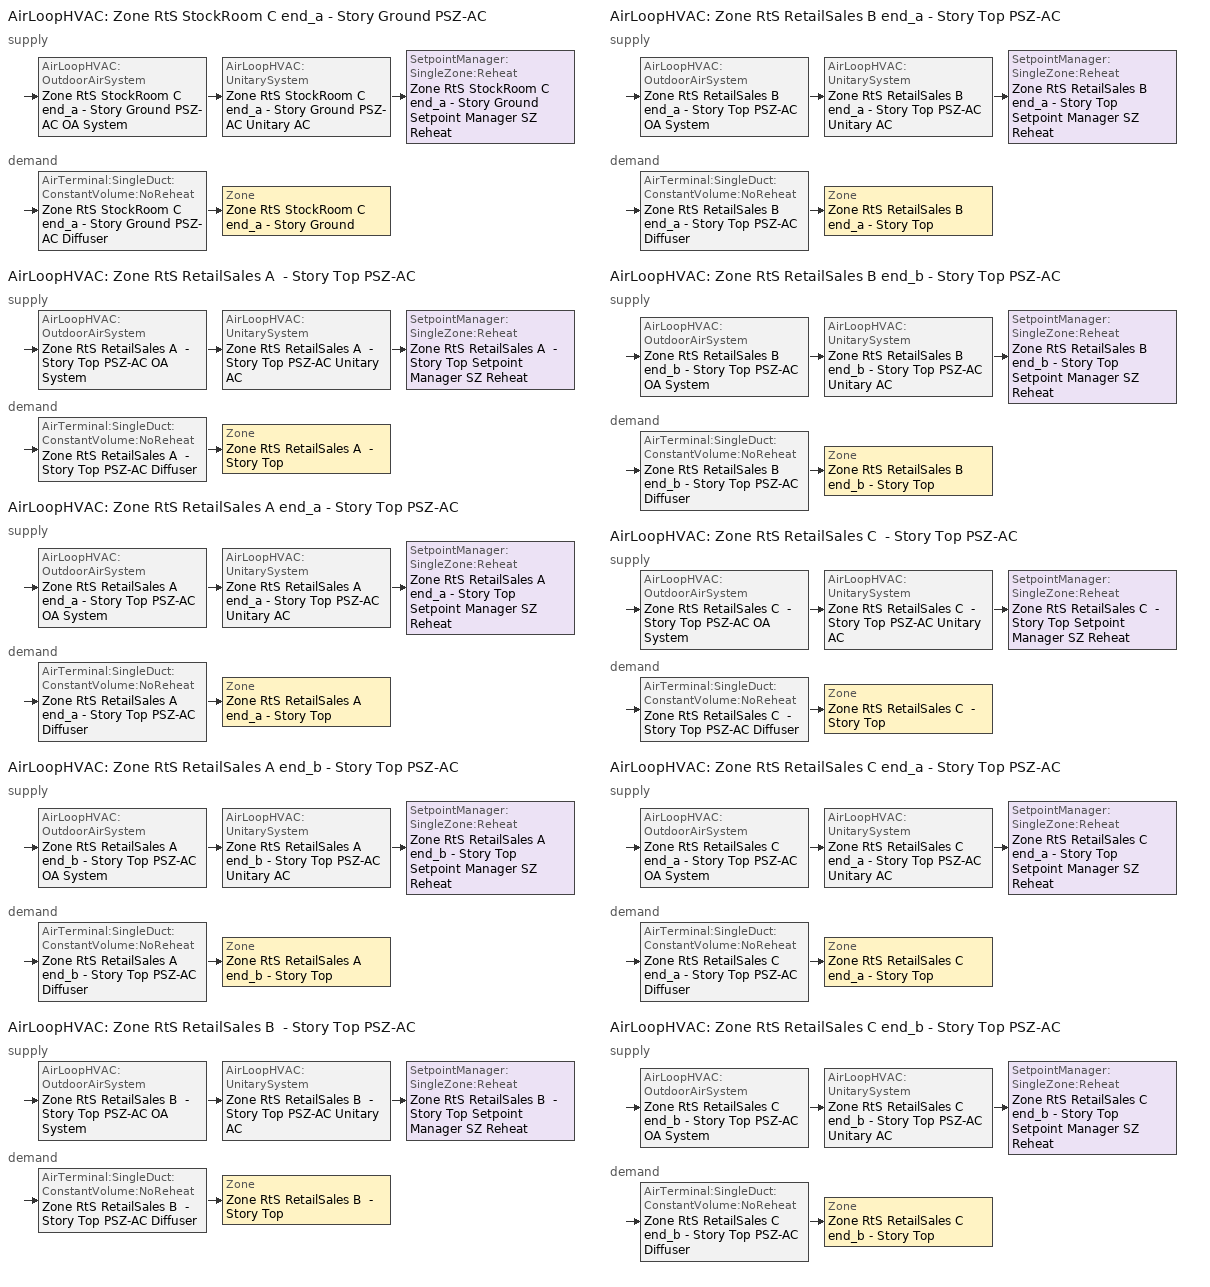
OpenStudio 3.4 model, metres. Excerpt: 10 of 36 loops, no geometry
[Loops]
AirLoopHVAC 'Zone RtS StockRoom C end_a - Story Ground PSZ-AC'
 supply: AirLoopHVAC:OutdoorAirSystem 'Zone RtS StockRoom C end_a - Story Ground PSZ-AC OA System' > AirLoopHVAC:UnitarySystem 'Zone RtS StockRoom C end_a - Story Ground PSZ-AC Unitary AC' > SetpointManager:SingleZone:Reheat 'Zone RtS StockRoom C end_a - Story Ground Setpoint Manager SZ Reheat'
 demand: AirTerminal:SingleDuct:ConstantVolume:NoReheat 'Zone RtS StockRoom C end_a - Story Ground PSZ-AC Diffuser' > Zone 'Zone RtS StockRoom C end_a - Story Ground'
AirLoopHVAC 'Zone RtS RetailSales A  - Story Top PSZ-AC'
 supply: AirLoopHVAC:OutdoorAirSystem 'Zone RtS RetailSales A  - Story Top PSZ-AC OA System' > AirLoopHVAC:UnitarySystem 'Zone RtS RetailSales A  - Story Top PSZ-AC Unitary AC' > SetpointManager:SingleZone:Reheat 'Zone RtS RetailSales A  - Story Top Setpoint Manager SZ Reheat'
 demand: AirTerminal:SingleDuct:ConstantVolume:NoReheat 'Zone RtS RetailSales A  - Story Top PSZ-AC Diffuser' > Zone 'Zone RtS RetailSales A  - Story Top'
AirLoopHVAC 'Zone RtS RetailSales A end_a - Story Top PSZ-AC'
 supply: AirLoopHVAC:OutdoorAirSystem 'Zone RtS RetailSales A end_a - Story Top PSZ-AC OA System' > AirLoopHVAC:UnitarySystem 'Zone RtS RetailSales A end_a - Story Top PSZ-AC Unitary AC' > SetpointManager:SingleZone:Reheat 'Zone RtS RetailSales A end_a - Story Top Setpoint Manager SZ Reheat'
 demand: AirTerminal:SingleDuct:ConstantVolume:NoReheat 'Zone RtS RetailSales A end_a - Story Top PSZ-AC Diffuser' > Zone 'Zone RtS RetailSales A end_a - Story Top'
AirLoopHVAC 'Zone RtS RetailSales A end_b - Story Top PSZ-AC'
 supply: AirLoopHVAC:OutdoorAirSystem 'Zone RtS RetailSales A end_b - Story Top PSZ-AC OA System' > AirLoopHVAC:UnitarySystem 'Zone RtS RetailSales A end_b - Story Top PSZ-AC Unitary AC' > SetpointManager:SingleZone:Reheat 'Zone RtS RetailSales A end_b - Story Top Setpoint Manager SZ Reheat'
 demand: AirTerminal:SingleDuct:ConstantVolume:NoReheat 'Zone RtS RetailSales A end_b - Story Top PSZ-AC Diffuser' > Zone 'Zone RtS RetailSales A end_b - Story Top'
AirLoopHVAC 'Zone RtS RetailSales B  - Story Top PSZ-AC'
 supply: AirLoopHVAC:OutdoorAirSystem 'Zone RtS RetailSales B  - Story Top PSZ-AC OA System' > AirLoopHVAC:UnitarySystem 'Zone RtS RetailSales B  - Story Top PSZ-AC Unitary AC' > SetpointManager:SingleZone:Reheat 'Zone RtS RetailSales B  - Story Top Setpoint Manager SZ Reheat'
 demand: AirTerminal:SingleDuct:ConstantVolume:NoReheat 'Zone RtS RetailSales B  - Story Top PSZ-AC Diffuser' > Zone 'Zone RtS RetailSales B  - Story Top'
AirLoopHVAC 'Zone RtS RetailSales B end_a - Story Top PSZ-AC'
 supply: AirLoopHVAC:OutdoorAirSystem 'Zone RtS RetailSales B end_a - Story Top PSZ-AC OA System' > AirLoopHVAC:UnitarySystem 'Zone RtS RetailSales B end_a - Story Top PSZ-AC Unitary AC' > SetpointManager:SingleZone:Reheat 'Zone RtS RetailSales B end_a - Story Top Setpoint Manager SZ Reheat'
 demand: AirTerminal:SingleDuct:ConstantVolume:NoReheat 'Zone RtS RetailSales B end_a - Story Top PSZ-AC Diffuser' > Zone 'Zone RtS RetailSales B end_a - Story Top'
AirLoopHVAC 'Zone RtS RetailSales B end_b - Story Top PSZ-AC'
 supply: AirLoopHVAC:OutdoorAirSystem 'Zone RtS RetailSales B end_b - Story Top PSZ-AC OA System' > AirLoopHVAC:UnitarySystem 'Zone RtS RetailSales B end_b - Story Top PSZ-AC Unitary AC' > SetpointManager:SingleZone:Reheat 'Zone RtS RetailSales B end_b - Story Top Setpoint Manager SZ Reheat'
 demand: AirTerminal:SingleDuct:ConstantVolume:NoReheat 'Zone RtS RetailSales B end_b - Story Top PSZ-AC Diffuser' > Zone 'Zone RtS RetailSales B end_b - Story Top'
AirLoopHVAC 'Zone RtS RetailSales C  - Story Top PSZ-AC'
 supply: AirLoopHVAC:OutdoorAirSystem 'Zone RtS RetailSales C  - Story Top PSZ-AC OA System' > AirLoopHVAC:UnitarySystem 'Zone RtS RetailSales C  - Story Top PSZ-AC Unitary AC' > SetpointManager:SingleZone:Reheat 'Zone RtS RetailSales C  - Story Top Setpoint Manager SZ Reheat'
 demand: AirTerminal:SingleDuct:ConstantVolume:NoReheat 'Zone RtS RetailSales C  - Story Top PSZ-AC Diffuser' > Zone 'Zone RtS RetailSales C  - Story Top'
AirLoopHVAC 'Zone RtS RetailSales C end_a - Story Top PSZ-AC'
 supply: AirLoopHVAC:OutdoorAirSystem 'Zone RtS RetailSales C end_a - Story Top PSZ-AC OA System' > AirLoopHVAC:UnitarySystem 'Zone RtS RetailSales C end_a - Story Top PSZ-AC Unitary AC' > SetpointManager:SingleZone:Reheat 'Zone RtS RetailSales C end_a - Story Top Setpoint Manager SZ Reheat'
 demand: AirTerminal:SingleDuct:ConstantVolume:NoReheat 'Zone RtS RetailSales C end_a - Story Top PSZ-AC Diffuser' > Zone 'Zone RtS RetailSales C end_a - Story Top'
AirLoopHVAC 'Zone RtS RetailSales C end_b - Story Top PSZ-AC'
 supply: AirLoopHVAC:OutdoorAirSystem 'Zone RtS RetailSales C end_b - Story Top PSZ-AC OA System' > AirLoopHVAC:UnitarySystem 'Zone RtS RetailSales C end_b - Story Top PSZ-AC Unitary AC' > SetpointManager:SingleZone:Reheat 'Zone RtS RetailSales C end_b - Story Top Setpoint Manager SZ Reheat'
 demand: AirTerminal:SingleDuct:ConstantVolume:NoReheat 'Zone RtS RetailSales C end_b - Story Top PSZ-AC Diffuser' > Zone 'Zone RtS RetailSales C end_b - Story Top'
[SizingPeriod:DesignDay] Barometric Pressure {Pa}=101253; Wind Speed {m/s}=5.7; Wind Direction {deg}=290; Rain Indicator=No; Snow Indicator=No; Day of Month=21; Day Type=SummerDesignDay; Daylight Saving Time Indicator=No; Humidity Condition Type=Wetbulb; Dry-Bulb Temperature Range Modifier Type=DefaultMultipliers; Solar Model Indicator=ASHRAETau
Name | Maximum Dry-Bulb Temperature {C} | Daily Dry-Bulb Temperature Range {deltaC} | Month | Wetbulb or DewPoint at Maximum Dry-Bulb {C} | ASHRAE Clear Sky Optical Depth for Beam Irradiance | ASHRAE Clear Sky Optical Depth for Diffuse Irradiance
San Francisco Intl April .4% Condns DB=>MCWB 1 | 27.3 | 7.9 | 4 | 16.2 | 0.312 | 2.582
San Francisco Intl April .4% Condns WB=>MCDB 1 | 24.7 | 7.9 | 4 | 17.5 | 0.312 | 2.582
San Francisco Intl August .4% Condns DB=>MCWB 1 | 29.7 | 8.4 | 8 | 18.4 | 0.316 | 2.55
San Francisco Intl August .4% Condns WB=>MCDB 1 | 25.9 | 8.4 | 8 | 19.4 | 0.316 | 2.55
San Francisco Intl December .4% Condns DB=>MCWB 1 | 17.5 | 6.1 | 12 | 12.8 | 0.333 | 2.649
San Francisco Intl December .4% Condns WB=>MCDB 1 | 16.4 | 6.1 | 12 | 15.5 | 0.333 | 2.649
San Francisco Intl February .4% Condns DB=>MCWB 1 | 21.1 | 6.5 | 2 | 14 | 0.344 | 2.597
San Francisco Intl February .4% Condns WB=>MCDB 1 | 18.1 | 6.5 | 2 | 15.5 | 0.344 | 2.597
San Francisco Intl January .4% Condns DB=>MCWB 1 | 17.8 | 6 | 1 | 12 | 0.334 | 2.678
San Francisco Intl January .4% Condns WB=>MCDB 1 | 15.6 | 6 | 1 | 14.7 | 0.334 | 2.678
San Francisco Intl July .4% Condns DB=>MCWB 1 | 28.7 | 8.4 | 7 | 18.6 | 0.309 | 2.536
San Francisco Intl July .4% Condns WB=>MCDB 1 | 27.2 | 8.4 | 7 | 19.1 | 0.309 | 2.536
San Francisco Intl June .4% Condns DB=>MCWB 1 | 31.7 | 8.5 | 6 | 17.5 | 0.32 | 2.482
San Francisco Intl June .4% Condns WB=>MCDB 1 | 27.8 | 8.5 | 6 | 18.7 | 0.32 | 2.482
San Francisco Intl March .4% Condns DB=>MCWB 1 | 23.6 | 7.3 | 3 | 14.7 | 0.324 | 2.625
San Francisco Intl March .4% Condns WB=>MCDB 1 | 21.4 | 7.3 | 3 | 16.2 | 0.324 | 2.625
San Francisco Intl May .4% Condns DB=>MCWB 1 | 28.5 | 8 | 5 | 17.4 | 0.321 | 2.51
San Francisco Intl May .4% Condns WB=>MCDB 1 | 25.2 | 8 | 5 | 18.5 | 0.321 | 2.51
San Francisco Intl November .4% Condns DB=>MCWB 1 | 23 | 7.4 | 11 | 14.2 | 0.319 | 2.69
San Francisco Intl November .4% Condns WB=>MCDB 1 | 19.7 | 7.4 | 11 | 16.8 | 0.319 | 2.69
San Francisco Intl October .4% Condns DB=>MCWB 1 | 29.6 | 8.7 | 10 | 16.4 | 0.328 | 2.623
San Francisco Intl October .4% Condns WB=>MCDB 1 | 24.4 | 8.7 | 10 | 18.5 | 0.328 | 2.623
San Francisco Intl September .4% Condns DB=>MCWB 1 | 30.9 | 9.1 | 9 | 18 | 0.325 | 2.596
San Francisco Intl September .4% Condns WB=>MCDB 1 | 26.2 | 9.1 | 9 | 19.9 | 0.325 | 2.596
[Sizing:Zone] Zone Cooling Design Supply Air Temperature Input Method=SupplyAirTemperature; Zone Cooling Design Supply Air Temperature {C}=12.7778; Zone Cooling Design Supply Air Temperature Difference {deltaC}=11.11; Zone Heating Design Supply Air Temperature Input Method=SupplyAirTemperature; Zone Heating Design Supply Air Temperature {C}=50; Zone Heating Design Supply Air Temperature Difference {deltaC}=11.11; Zone Cooling Design Supply Air Humidity Ratio {kg-H2O/kg-air}=0.0085; Zone Heating Design Supply Air Humidity Ratio {kg-H2O/kg-air}=0.008; Cooling Design Air Flow Method=DesignDay; Heating Design Air Flow Method=DesignDay; Account for Dedicated Outdoor Air System=No; Dedicated Outdoor Air System Control Strategy=NeutralSupplyAir; Dedicated Outdoor Air Low Setpoint Temperature for Design {C}=autosize; Dedicated Outdoor Air High Setpoint Temperature for Design {C}=autosize
Zone RtS StockRoom C end_a - Story Ground; Zone RtS RetailSales A end_a - Story Top; Zone RtS RetailSales B end_a - Story Top; Zone RtS RetailSales C end_a - Story Top; Zone RtS RetailSales A  - Story Top; Zone RtS RetailSales B  - Story Top; Zone RtS RetailSales C  - Story Top; Zone RtS RetailSales A end_b - Story Top; Zone RtS RetailSales B end_b - Story Top; Zone RtS RetailSales C end_b - Story Top
[Zone equipment]
Zone RtS StockRoom C end_a - Story Ground: Zone RtS StockRoom C end_a - Story Ground PSZ-AC Diffuser
Zone RtS RetailSales A end_a - Story Top: Zone RtS RetailSales A end_a - Story Top PSZ-AC Diffuser
Zone RtS RetailSales B end_a - Story Top: Zone RtS RetailSales B end_a - Story Top PSZ-AC Diffuser
Zone RtS RetailSales C end_a - Story Top: Zone RtS RetailSales C end_a - Story Top PSZ-AC Diffuser
Zone RtS RetailSales A  - Story Top: Zone RtS RetailSales A  - Story Top PSZ-AC Diffuser
Zone RtS RetailSales B  - Story Top: Zone RtS RetailSales B  - Story Top PSZ-AC Diffuser
Zone RtS RetailSales C  - Story Top: Zone RtS RetailSales C  - Story Top PSZ-AC Diffuser
Zone RtS RetailSales A end_b - Story Top: Zone RtS RetailSales A end_b - Story Top PSZ-AC Diffuser
Zone RtS RetailSales B end_b - Story Top: Zone RtS RetailSales B end_b - Story Top PSZ-AC Diffuser
Zone RtS RetailSales C end_b - Story Top: Zone RtS RetailSales C end_b - Story Top PSZ-AC Diffuser
[AirLoopHVAC] Availability Schedule=Always On Discrete; Design Supply Air Flow Rate {m3/s}=autosize; Design Return Air Flow Fraction of Supply Air Flow=1
Zone RtS StockRoom C end_a - Story Ground PSZ-AC; Zone RtS RetailSales A  - Story Top PSZ-AC; Zone RtS RetailSales A end_a - Story Top PSZ-AC; Zone RtS RetailSales A end_b - Story Top PSZ-AC; Zone RtS RetailSales B  - Story Top PSZ-AC; Zone RtS RetailSales B end_a - Story Top PSZ-AC; Zone RtS RetailSales B end_b - Story Top PSZ-AC; Zone RtS RetailSales C  - Story Top PSZ-AC; Zone RtS RetailSales C end_a - Story Top PSZ-AC; Zone RtS RetailSales C end_b - Story Top PSZ-AC
[Sizing:System] Type of Load to Size On=Sensible; Design Outdoor Air Flow Rate {m3/s}=Autosize; Central Heating Maximum System Air Flow Ratio=1; Preheat Design Temperature {C}=7.22222; Preheat Design Humidity Ratio {kg-H2O/kg-Air}=0.008; Precool Design Temperature {C}=12.7778; Precool Design Humidity Ratio {kg-H2O/kg-Air}=0.008; Central Cooling Design Supply Air Temperature {C}=12.7778; Central Heating Design Supply Air Temperature {C}=50; Sizing Option=Coincident; 100% Outdoor Air in Cooling=No; 100% Outdoor Air in Heating=No; Central Cooling Design Supply Air Humidity Ratio {kg-H2O/kg-Air}=0.0085; Central Heating Design Supply Air Humidity Ratio {kg-H2O/kg-Air}=0.008; Cooling Design Air Flow Method=DesignDay; Heating Design Air Flow Method=DesignDay; System Outdoor Air Method=ZoneSum; Zone Maximum Outdoor Air Fraction=1; Cooling Supply Air Flow Rate Per Floor Area {m3/s-m2}=0.00996765; Cooling Fraction of Autosized Cooling Supply Air Flow Rate=1; Cooling Supply Air Flow Rate Per Unit Cooling Capacity {m3/s-W}=3.94755e-05; Heating Supply Air Flow Rate Per Floor Area {m3/s-m2}=0.00996765; Heating Fraction of Autosized Heating Supply Air Flow Rate=1; Heating Fraction of Autosized Cooling Supply Air Flow Rate=1; Heating Supply Air Flow Rate Per Unit Heating Capacity {m3/s-W}=3.15882e-05; Cooling Design Capacity Method=CoolingDesignCapacity; Cooling Design Capacity {W}=autosize; Cooling Design Capacity Per Floor Area {W/m2}=234.7; Fraction of Autosized Cooling Design Capacity=1; Heating Design Capacity Method=HeatingDesignCapacity; Heating Design Capacity {W}=autosize; Heating Design Capacity Per Floor Area {W/m2}=157; Fraction of Autosized Heating Design Capacity=1; Central Cooling Capacity Control Method=OnOff; Occupant Diversity=autosize
Zone RtS StockRoom C end_a - Story Ground PSZ-AC; Zone RtS RetailSales A  - Story Top PSZ-AC; Zone RtS RetailSales A end_a - Story Top PSZ-AC; Zone RtS RetailSales A end_b - Story Top PSZ-AC; Zone RtS RetailSales B  - Story Top PSZ-AC; Zone RtS RetailSales B end_a - Story Top PSZ-AC; Zone RtS RetailSales B end_b - Story Top PSZ-AC; Zone RtS RetailSales C  - Story Top PSZ-AC; Zone RtS RetailSales C end_a - Story Top PSZ-AC; Zone RtS RetailSales C end_b - Story Top PSZ-AC
[SetpointManager:SingleZone:Reheat] Minimum Supply Air Temperature {C}=12.7778; Maximum Supply Air Temperature {C}=50
Name | Control Zone | Setpoint Node or NodeList
Zone RtS StockRoom C end_a - Story Ground Setpoint Manager SZ Reheat | Zone RtS StockRoom C end_a - Story Ground | Zone RtS StockRoom C end_a - Story Ground PSZ-AC Supply Outlet Node
Zone RtS RetailSales A  - Story Top Setpoint Manager SZ Reheat | Zone RtS RetailSales A  - Story Top | Zone RtS RetailSales A  - Story Top PSZ-AC Supply Outlet Node
Zone RtS RetailSales A end_a - Story Top Setpoint Manager SZ Reheat | Zone RtS RetailSales A end_a - Story Top | Zone RtS RetailSales A end_a - Story Top PSZ-AC Supply Outlet Node
Zone RtS RetailSales A end_b - Story Top Setpoint Manager SZ Reheat | Zone RtS RetailSales A end_b - Story Top | Zone RtS RetailSales A end_b - Story Top PSZ-AC Supply Outlet Node
Zone RtS RetailSales B  - Story Top Setpoint Manager SZ Reheat | Zone RtS RetailSales B  - Story Top | Zone RtS RetailSales B  - Story Top PSZ-AC Supply Outlet Node
Zone RtS RetailSales B end_a - Story Top Setpoint Manager SZ Reheat | Zone RtS RetailSales B end_a - Story Top | Zone RtS RetailSales B end_a - Story Top PSZ-AC Supply Outlet Node
Zone RtS RetailSales B end_b - Story Top Setpoint Manager SZ Reheat | Zone RtS RetailSales B end_b - Story Top | Zone RtS RetailSales B end_b - Story Top PSZ-AC Supply Outlet Node
Zone RtS RetailSales C  - Story Top Setpoint Manager SZ Reheat | Zone RtS RetailSales C  - Story Top | Zone RtS RetailSales C  - Story Top PSZ-AC Supply Outlet Node
Zone RtS RetailSales C end_a - Story Top Setpoint Manager SZ Reheat | Zone RtS RetailSales C end_a - Story Top | Zone RtS RetailSales C end_a - Story Top PSZ-AC Supply Outlet Node
Zone RtS RetailSales C end_b - Story Top Setpoint Manager SZ Reheat | Zone RtS RetailSales C end_b - Story Top | Zone RtS RetailSales C end_b - Story Top PSZ-AC Supply Outlet Node
[Coil:Heating:Electric] Efficiency=1
Name | Availability Schedule | Nominal Capacity {W}
Zone RtS StockRoom C end_a - Story Ground PSZ-AC Electric Htg Coil; Zone RtS RetailSales A  - Story Top PSZ-AC Electric Htg Coil; Zone RtS RetailSales A end_a - Story Top PSZ-AC Electric Htg Coil; Zone RtS RetailSales A end_b - Story Top PSZ-AC Electric Htg Coil; Zone RtS RetailSales B  - Story Top PSZ-AC Electric Htg Coil; Zone RtS RetailSales B end_a - Story Top PSZ-AC Electric Htg Coil; Zone RtS RetailSales B end_b - Story Top PSZ-AC Electric Htg Coil; Zone RtS RetailSales C  - Story Top PSZ-AC Electric Htg Coil; Zone RtS RetailSales C end_a - Story Top PSZ-AC Electric Htg Coil; Zone RtS RetailSales C end_b - Story Top PSZ-AC Electric Htg Coil | Always On Discrete
Zone RtS StockRoom C end_a - Story Ground PSZ-AC No Heat; Zone RtS RetailSales A  - Story Top PSZ-AC No Heat; Zone RtS RetailSales A end_a - Story Top PSZ-AC No Heat; Zone RtS RetailSales A end_b - Story Top PSZ-AC No Heat; Zone RtS RetailSales B  - Story Top PSZ-AC No Heat; Zone RtS RetailSales B end_a - Story Top PSZ-AC No Heat; Zone RtS RetailSales B end_b - Story Top PSZ-AC No Heat; Zone RtS RetailSales C  - Story Top PSZ-AC No Heat; Zone RtS RetailSales C end_a - Story Top PSZ-AC No Heat; Zone RtS RetailSales C end_b - Story Top PSZ-AC No Heat | Always Off Discrete | 0
[Coil:Cooling:DX:SingleSpeed] Availability Schedule=Always On Discrete; Rated Total Cooling Capacity {W}=autosize; Rated Sensible Heat Ratio=autosize; Rated COP {W/W}=3; Rated Air Flow Rate {m3/s}=autosize; Rated Evaporator Fan Power Per Volume Flow Rate {W/(m3/s)}=773.3; Minimum Outdoor Dry-Bulb Temperature for Compressor Operation {C}=-25; Condenser Type=AirCooled; Evaporative Condenser Effectiveness=0; Evaporative Condenser Air Flow Rate {m3/s}=Autosize; Evaporative Condenser Pump Rated Power Consumption {W}=Autosize; Crankcase Heater Capacity {W}=0; Maximum Outdoor Dry-Bulb Temperature for Crankcase Heater Operation {C}=0; Basin Heater Capacity {W/K}=0; Basin Heater Setpoint Temperature {C}=10
Name | Total Cooling Capacity Function of Temperature Curve | Total Cooling Capacity Function of Flow Fraction Curve | Energy Input Ratio Function of Temperature Curve | Energy Input Ratio Function of Flow Fraction Curve | Part Load Fraction Correlation Curve
Zone RtS StockRoom C end_a - Story Ground PSZ-AC 1spd DX AC Clg Coil | Curve Biquadratic 95 | Curve Quadratic 142 | Curve Biquadratic 96 | Curve Quadratic 143 | Curve Quadratic 144
Zone RtS RetailSales A  - Story Top PSZ-AC 1spd DX AC Clg Coil | Curve Biquadratic 99 | Curve Quadratic 148 | Curve Biquadratic 100 | Curve Quadratic 149 | Curve Quadratic 150
Zone RtS RetailSales A end_a - Story Top PSZ-AC 1spd DX AC Clg Coil | Curve Biquadratic 103 | Curve Quadratic 154 | Curve Biquadratic 104 | Curve Quadratic 155 | Curve Quadratic 156
Zone RtS RetailSales A end_b - Story Top PSZ-AC 1spd DX AC Clg Coil | Curve Biquadratic 107 | Curve Quadratic 160 | Curve Biquadratic 108 | Curve Quadratic 161 | Curve Quadratic 162
Zone RtS RetailSales B  - Story Top PSZ-AC 1spd DX AC Clg Coil | Curve Biquadratic 111 | Curve Quadratic 166 | Curve Biquadratic 112 | Curve Quadratic 167 | Curve Quadratic 168
Zone RtS RetailSales B end_a - Story Top PSZ-AC 1spd DX AC Clg Coil | Curve Biquadratic 115 | Curve Quadratic 172 | Curve Biquadratic 116 | Curve Quadratic 173 | Curve Quadratic 174
Zone RtS RetailSales B end_b - Story Top PSZ-AC 1spd DX AC Clg Coil | Curve Biquadratic 119 | Curve Quadratic 178 | Curve Biquadratic 120 | Curve Quadratic 179 | Curve Quadratic 180
Zone RtS RetailSales C  - Story Top PSZ-AC 1spd DX AC Clg Coil | Curve Biquadratic 123 | Curve Quadratic 184 | Curve Biquadratic 124 | Curve Quadratic 185 | Curve Quadratic 186
Zone RtS RetailSales C end_a - Story Top PSZ-AC 1spd DX AC Clg Coil | Curve Biquadratic 127 | Curve Quadratic 190 | Curve Biquadratic 128 | Curve Quadratic 191 | Curve Quadratic 192
Zone RtS RetailSales C end_b - Story Top PSZ-AC 1spd DX AC Clg Coil | Curve Biquadratic 131 | Curve Quadratic 196 | Curve Biquadratic 132 | Curve Quadratic 197 | Curve Quadratic 198
[Fan:OnOff] Availability Schedule=Always On Discrete; Fan Total Efficiency=0.54; Pressure Rise {Pa}=622.722; Maximum Flow Rate {m3/s}=autosize; Motor Efficiency=0.9; Motor In Airstream Fraction=1
Name | Fan Power Ratio Function of Speed Ratio Curve | Fan Efficiency Ratio Function of Speed Ratio Curve
Zone RtS StockRoom C end_a - Story Ground PSZ-AC Fan | Fan On Off Power Curve 23 | Fan On Off Efficiency Curve 23
Zone RtS RetailSales A  - Story Top PSZ-AC Fan | Fan On Off Power Curve 24 | Fan On Off Efficiency Curve 24
Zone RtS RetailSales A end_a - Story Top PSZ-AC Fan | Fan On Off Power Curve 25 | Fan On Off Efficiency Curve 25
Zone RtS RetailSales A end_b - Story Top PSZ-AC Fan | Fan On Off Power Curve 26 | Fan On Off Efficiency Curve 26
Zone RtS RetailSales B  - Story Top PSZ-AC Fan | Fan On Off Power Curve 27 | Fan On Off Efficiency Curve 27
Zone RtS RetailSales B end_a - Story Top PSZ-AC Fan | Fan On Off Power Curve 28 | Fan On Off Efficiency Curve 28
Zone RtS RetailSales B end_b - Story Top PSZ-AC Fan | Fan On Off Power Curve 29 | Fan On Off Efficiency Curve 29
Zone RtS RetailSales C  - Story Top PSZ-AC Fan | Fan On Off Power Curve 30 | Fan On Off Efficiency Curve 30
Zone RtS RetailSales C end_a - Story Top PSZ-AC Fan | Fan On Off Power Curve 31 | Fan On Off Efficiency Curve 31
Zone RtS RetailSales C end_b - Story Top PSZ-AC Fan | Fan On Off Power Curve 32 | Fan On Off Efficiency Curve 32
[AirLoopHVAC:UnitarySystem] Control Type=Load; Dehumidification Control Type=None; Availability Schedule=Always On Discrete; Fan Placement=DrawThrough; Supply Air Fan Operating Mode Schedule=Always On Discrete; DX Heating Coil Sizing Ratio=1; Use DOAS DX Cooling Coil=No; DOAS DX Cooling Coil Leaving Minimum Air Temperature {C}=2; Latent Load Control=SensibleOnlyLoadControl; Supply Air Flow Rate During Cooling Operation {m3/s}=Autosize; Supply Air Flow Rate During Heating Operation {m3/s}=Autosize; Supply Air Flow Rate When No Cooling or Heating is Required {m3/s}=Autosize; Maximum Supply Air Temperature {C}=80; Maximum Outdoor Dry-Bulb Temperature for Supplemental Heater Operation {C}=21; Maximum Cycling Rate {cycles/hr}=2.5; Heat Pump Time Constant {s}=60; Fraction of On-Cycle Power Use=0.01; Heat Pump Fan Delay Time {s}=60; Ancilliary On-Cycle Electric Power {W}=0; Ancilliary Off-Cycle Electric Power {W}=0
Name | Controlling Zone or Thermostat Location | Supply Fan | Heating Coil | Cooling Coil | Supplemental Heating Coil
Zone RtS StockRoom C end_a - Story Ground PSZ-AC Unitary AC | Zone RtS StockRoom C end_a - Story Ground | Zone RtS StockRoom C end_a - Story Ground PSZ-AC Fan | Zone RtS StockRoom C end_a - Story Ground PSZ-AC Electric Htg Coil | Zone RtS StockRoom C end_a - Story Ground PSZ-AC 1spd DX AC Clg Coil | Zone RtS StockRoom C end_a - Story Ground PSZ-AC No Heat
Zone RtS RetailSales A  - Story Top PSZ-AC Unitary AC | Zone RtS RetailSales A  - Story Top | Zone RtS RetailSales A  - Story Top PSZ-AC Fan | Zone RtS RetailSales A  - Story Top PSZ-AC Electric Htg Coil | Zone RtS RetailSales A  - Story Top PSZ-AC 1spd DX AC Clg Coil | Zone RtS RetailSales A  - Story Top PSZ-AC No Heat
Zone RtS RetailSales A end_a - Story Top PSZ-AC Unitary AC | Zone RtS RetailSales A end_a - Story Top | Zone RtS RetailSales A end_a - Story Top PSZ-AC Fan | Zone RtS RetailSales A end_a - Story Top PSZ-AC Electric Htg Coil | Zone RtS RetailSales A end_a - Story Top PSZ-AC 1spd DX AC Clg Coil | Zone RtS RetailSales A end_a - Story Top PSZ-AC No Heat
Zone RtS RetailSales A end_b - Story Top PSZ-AC Unitary AC | Zone RtS RetailSales A end_b - Story Top | Zone RtS RetailSales A end_b - Story Top PSZ-AC Fan | Zone RtS RetailSales A end_b - Story Top PSZ-AC Electric Htg Coil | Zone RtS RetailSales A end_b - Story Top PSZ-AC 1spd DX AC Clg Coil | Zone RtS RetailSales A end_b - Story Top PSZ-AC No Heat
Zone RtS RetailSales B  - Story Top PSZ-AC Unitary AC | Zone RtS RetailSales B  - Story Top | Zone RtS RetailSales B  - Story Top PSZ-AC Fan | Zone RtS RetailSales B  - Story Top PSZ-AC Electric Htg Coil | Zone RtS RetailSales B  - Story Top PSZ-AC 1spd DX AC Clg Coil | Zone RtS RetailSales B  - Story Top PSZ-AC No Heat
Zone RtS RetailSales B end_a - Story Top PSZ-AC Unitary AC | Zone RtS RetailSales B end_a - Story Top | Zone RtS RetailSales B end_a - Story Top PSZ-AC Fan | Zone RtS RetailSales B end_a - Story Top PSZ-AC Electric Htg Coil | Zone RtS RetailSales B end_a - Story Top PSZ-AC 1spd DX AC Clg Coil | Zone RtS RetailSales B end_a - Story Top PSZ-AC No Heat
Zone RtS RetailSales B end_b - Story Top PSZ-AC Unitary AC | Zone RtS RetailSales B end_b - Story Top | Zone RtS RetailSales B end_b - Story Top PSZ-AC Fan | Zone RtS RetailSales B end_b - Story Top PSZ-AC Electric Htg Coil | Zone RtS RetailSales B end_b - Story Top PSZ-AC 1spd DX AC Clg Coil | Zone RtS RetailSales B end_b - Story Top PSZ-AC No Heat
Zone RtS RetailSales C  - Story Top PSZ-AC Unitary AC | Zone RtS RetailSales C  - Story Top | Zone RtS RetailSales C  - Story Top PSZ-AC Fan | Zone RtS RetailSales C  - Story Top PSZ-AC Electric Htg Coil | Zone RtS RetailSales C  - Story Top PSZ-AC 1spd DX AC Clg Coil | Zone RtS RetailSales C  - Story Top PSZ-AC No Heat
Zone RtS RetailSales C end_a - Story Top PSZ-AC Unitary AC | Zone RtS RetailSales C end_a - Story Top | Zone RtS RetailSales C end_a - Story Top PSZ-AC Fan | Zone RtS RetailSales C end_a - Story Top PSZ-AC Electric Htg Coil | Zone RtS RetailSales C end_a - Story Top PSZ-AC 1spd DX AC Clg Coil | Zone RtS RetailSales C end_a - Story Top PSZ-AC No Heat
Zone RtS RetailSales C end_b - Story Top PSZ-AC Unitary AC | Zone RtS RetailSales C end_b - Story Top | Zone RtS RetailSales C end_b - Story Top PSZ-AC Fan | Zone RtS RetailSales C end_b - Story Top PSZ-AC Electric Htg Coil | Zone RtS RetailSales C end_b - Story Top PSZ-AC 1spd DX AC Clg Coil | Zone RtS RetailSales C end_b - Story Top PSZ-AC No Heat
[Controller:OutdoorAir] Minimum Outdoor Air Flow Rate {m3/s}=autosize; Maximum Outdoor Air Flow Rate {m3/s}=Autosize; Economizer Control Type=NoEconomizer; Economizer Control Action Type=ModulateFlow; Economizer Maximum Limit Dry-Bulb Temperature {C}=28; Economizer Maximum Limit Enthalpy {J/kg}=64000; Lockout Type=NoLockout; Minimum Limit Type=FixedMinimum; Minimum Outdoor Air Schedule=Always On Discrete; High Humidity Control=No; Heat Recovery Bypass Control Type=BypassWhenWithinEconomizerLimits
Name | Controller Mechanical Ventilation
Zone RtS StockRoom C end_a - Story Ground PSZ-AC OA System Controller | Controller Mechanical Ventilation 24
Zone RtS RetailSales A  - Story Top PSZ-AC OA System Controller | Controller Mechanical Ventilation 25
Zone RtS RetailSales A end_a - Story Top PSZ-AC OA System Controller | Controller Mechanical Ventilation 26
Zone RtS RetailSales A end_b - Story Top PSZ-AC OA System Controller | Controller Mechanical Ventilation 27
Zone RtS RetailSales B  - Story Top PSZ-AC OA System Controller | Controller Mechanical Ventilation 28
Zone RtS RetailSales B end_a - Story Top PSZ-AC OA System Controller | Controller Mechanical Ventilation 29
Zone RtS RetailSales B end_b - Story Top PSZ-AC OA System Controller | Controller Mechanical Ventilation 30
Zone RtS RetailSales C  - Story Top PSZ-AC OA System Controller | Controller Mechanical Ventilation 31
Zone RtS RetailSales C end_a - Story Top PSZ-AC OA System Controller | Controller Mechanical Ventilation 32
Zone RtS RetailSales C end_b - Story Top PSZ-AC OA System Controller | Controller Mechanical Ventilation 33
[Controller:MechanicalVentilation] Availability Schedule=Always On Discrete
Controller Mechanical Ventilation 24; Controller Mechanical Ventilation 25; Controller Mechanical Ventilation 26; Controller Mechanical Ventilation 27; Controller Mechanical Ventilation 28; Controller Mechanical Ventilation 29; Controller Mechanical Ventilation 30; Controller Mechanical Ventilation 31; Controller Mechanical Ventilation 32; Controller Mechanical Ventilation 33
[AirLoopHVAC:OutdoorAirSystem]
Name | Controller
Zone RtS StockRoom C end_a - Story Ground PSZ-AC OA System | Zone RtS StockRoom C end_a - Story Ground PSZ-AC OA System Controller
Zone RtS RetailSales A  - Story Top PSZ-AC OA System | Zone RtS RetailSales A  - Story Top PSZ-AC OA System Controller
Zone RtS RetailSales A end_a - Story Top PSZ-AC OA System | Zone RtS RetailSales A end_a - Story Top PSZ-AC OA System Controller
Zone RtS RetailSales A end_b - Story Top PSZ-AC OA System | Zone RtS RetailSales A end_b - Story Top PSZ-AC OA System Controller
Zone RtS RetailSales B  - Story Top PSZ-AC OA System | Zone RtS RetailSales B  - Story Top PSZ-AC OA System Controller
Zone RtS RetailSales B end_a - Story Top PSZ-AC OA System | Zone RtS RetailSales B end_a - Story Top PSZ-AC OA System Controller
Zone RtS RetailSales B end_b - Story Top PSZ-AC OA System | Zone RtS RetailSales B end_b - Story Top PSZ-AC OA System Controller
Zone RtS RetailSales C  - Story Top PSZ-AC OA System | Zone RtS RetailSales C  - Story Top PSZ-AC OA System Controller
Zone RtS RetailSales C end_a - Story Top PSZ-AC OA System | Zone RtS RetailSales C end_a - Story Top PSZ-AC OA System Controller
Zone RtS RetailSales C end_b - Story Top PSZ-AC OA System | Zone RtS RetailSales C end_b - Story Top PSZ-AC OA System Controller
[AirTerminal:SingleDuct:ConstantVolume:NoReheat] Availability Schedule=Always On Discrete; Maximum Air Flow Rate {m3/s}=AutoSize
Zone RtS StockRoom C end_a - Story Ground PSZ-AC Diffuser; Zone RtS RetailSales A  - Story Top PSZ-AC Diffuser; Zone RtS RetailSales A end_a - Story Top PSZ-AC Diffuser; Zone RtS RetailSales A end_b - Story Top PSZ-AC Diffuser; Zone RtS RetailSales B  - Story Top PSZ-AC Diffuser; Zone RtS RetailSales B end_a - Story Top PSZ-AC Diffuser; Zone RtS RetailSales B end_b - Story Top PSZ-AC Diffuser; Zone RtS RetailSales C  - Story Top PSZ-AC Diffuser; Zone RtS RetailSales C end_a - Story Top PSZ-AC Diffuser; Zone RtS RetailSales C end_b - Story Top PSZ-AC Diffuser
[Schedule:Constant]
Name | Value
Always On Discrete | 1
Always Off Discrete | 0
[Curve:Biquadratic] Minimum Value of x=-100; Maximum Value of x=100; Minimum Value of y=-100; Maximum Value of y=100
Name | Coefficient1 Constant | Coefficient2 x | Coefficient3 x**2 | Coefficient4 y | Coefficient5 y**2 | Coefficient6 x*y
Curve Biquadratic 95; Curve Biquadratic 99; Curve Biquadratic 103; Curve Biquadratic 107; Curve Biquadratic 111; Curve Biquadratic 115; Curve Biquadratic 119; Curve Biquadratic 123; Curve Biquadratic 127; Curve Biquadratic 131 | 0.971212 | -0.0152755 | 0.00144345 | -0.00039321 | -6.8364e-06 | -0.000290596
Curve Biquadratic 96; Curve Biquadratic 100; Curve Biquadratic 104; Curve Biquadratic 108; Curve Biquadratic 112; Curve Biquadratic 116; Curve Biquadratic 120; Curve Biquadratic 124; Curve Biquadratic 128; Curve Biquadratic 132 | 0.286871 | 0.0239022 | -0.000810648 | 0.0134585 | 0.000338936 | -0.000487004
[Curve:Quadratic]
Name | Coefficient1 Constant | Coefficient2 x | Coefficient3 x**2 | Minimum Value of x | Maximum Value of x | Minimum Curve Output | Maximum Curve Output
Curve Quadratic 142; Curve Quadratic 143; Curve Quadratic 148; Curve Quadratic 149; Curve Quadratic 154; Curve Quadratic 155; Curve Quadratic 160; Curve Quadratic 161; Curve Quadratic 166; Curve Quadratic 167; Curve Quadratic 172; Curve Quadratic 173; Curve Quadratic 178; Curve Quadratic 179; Curve Quadratic 184; Curve Quadratic 185; Curve Quadratic 190; Curve Quadratic 191; Curve Quadratic 196; Curve Quadratic 197 | 1 | 0 | 0 | -100 | 100
Curve Quadratic 144; Curve Quadratic 150; Curve Quadratic 156; Curve Quadratic 162; Curve Quadratic 168; Curve Quadratic 174; Curve Quadratic 180; Curve Quadratic 186; Curve Quadratic 192; Curve Quadratic 198 | 0.909496 | 0.0986477 | -0.00819488 | 0 | 1 | 0.7 | 1
[Curve:Exponent] Coefficient1 Constant=1; Coefficient2 Constant=0; Coefficient3 Constant=0; Minimum Value of x=0; Maximum Value of x=1
Fan On Off Power Curve 23; Fan On Off Power Curve 24; Fan On Off Power Curve 25; Fan On Off Power Curve 26; Fan On Off Power Curve 27; Fan On Off Power Curve 28; Fan On Off Power Curve 29; Fan On Off Power Curve 30; Fan On Off Power Curve 31; Fan On Off Power Curve 32
[Curve:Cubic] Coefficient1 Constant=1; Coefficient2 x=0; Coefficient3 x**2=0; Coefficient4 x**3=0; Minimum Value of x=0; Maximum Value of x=1
Fan On Off Efficiency Curve 23; Fan On Off Efficiency Curve 24; Fan On Off Efficiency Curve 25; Fan On Off Efficiency Curve 26; Fan On Off Efficiency Curve 27; Fan On Off Efficiency Curve 28; Fan On Off Efficiency Curve 29; Fan On Off Efficiency Curve 30; Fan On Off Efficiency Curve 31; Fan On Off Efficiency Curve 32
